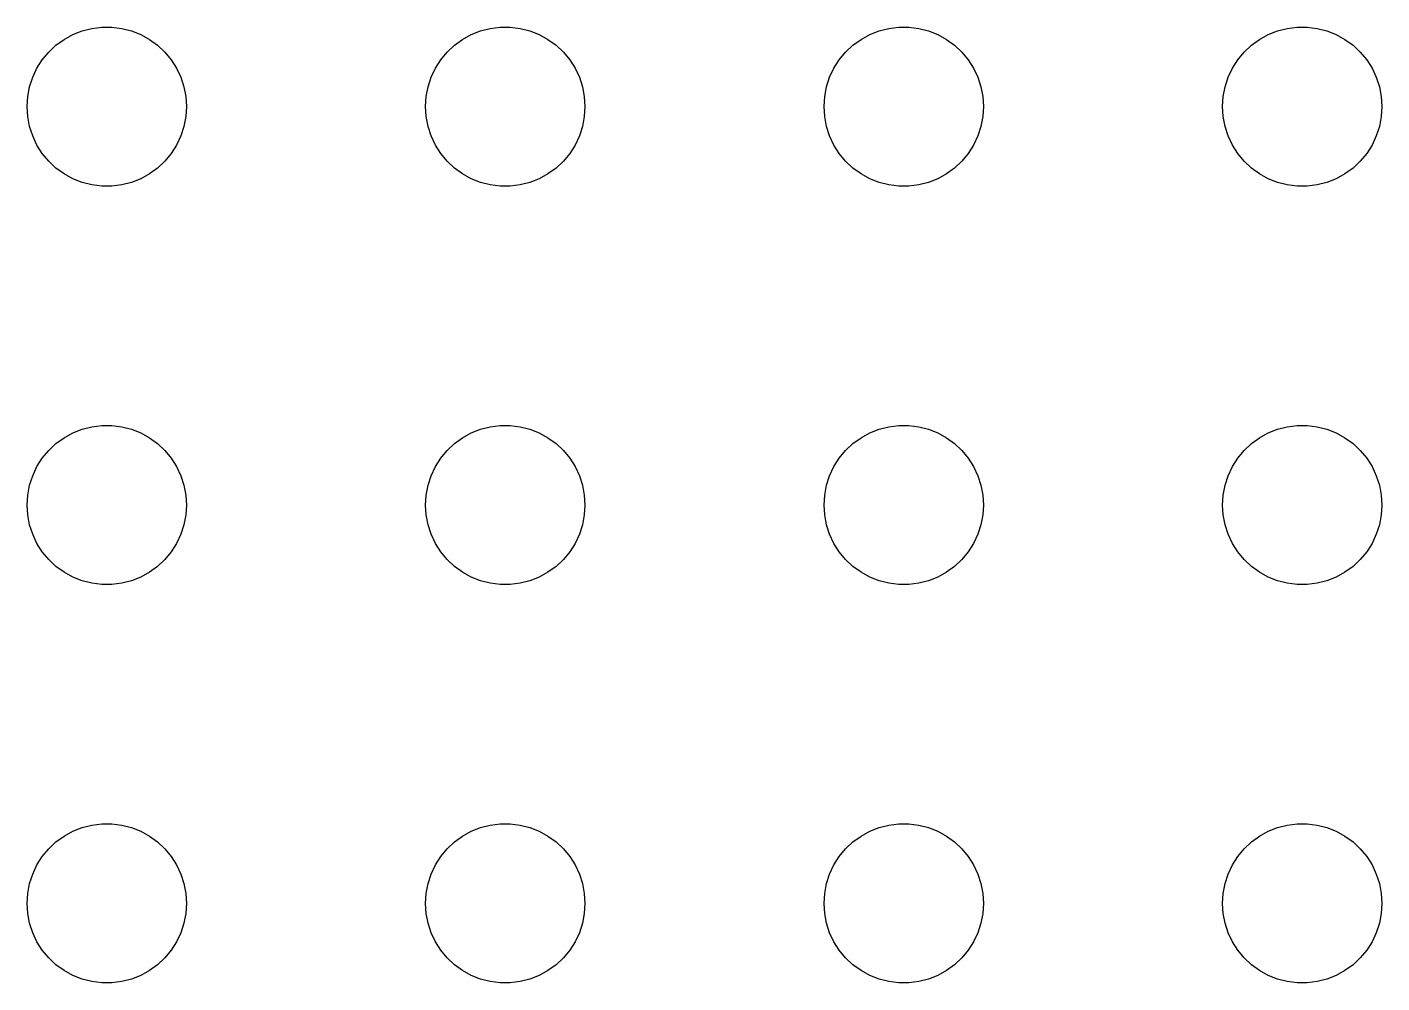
# Model space of a CAD drawing. Header units: metres. Extents: x -134 to 134, y 518 to 1078.
# Drawn here: x -31.5 to -6, y 546 to 564 of the extents above; entities that cross this region are included whole.
import ezdxf

# ---------------------------------------------------------------- set-up
doc = ezdxf.new("R2010")
doc.units = ezdxf.units.M

msp = doc.modelspace()

# ---------------------------------------------------------------- linework, layer by layer
for p, q in [((-30.8037, 563.766), (-30.6387, 563.857)), ((-30.6387, 563.857), (-30.4635, 563.927)), ((-30.4635, 563.927), (-30.2811, 563.973)), ((-30.2811, 563.973), (-30.0942, 563.997)), ((-30.0942, 563.997), (-29.9058, 563.997)), ((-29.9058, 563.997), (-29.7189, 563.973)), ((-29.7189, 563.973), (-29.5365, 563.927)), ((-29.5365, 563.927), (-29.3613, 563.857)), ((-29.3613, 563.857), (-29.1963, 563.766)), ((-23.3037, 563.766), (-23.1387, 563.857)), ((-23.1387, 563.857), (-22.9635, 563.927)), ((-22.9635, 563.927), (-22.7811, 563.973)), ((-22.7811, 563.973), (-22.5942, 563.997)), ((-22.5942, 563.997), (-22.4058, 563.997)), ((-22.4058, 563.997), (-22.2189, 563.973)), ((-22.2189, 563.973), (-22.0365, 563.927)), ((-22.0365, 563.927), (-21.8613, 563.857)), ((-21.8613, 563.857), (-21.6963, 563.766)), ((-15.8037, 563.766), (-15.6387, 563.857)), ((-15.6387, 563.857), (-15.4635, 563.927)), ((-15.4635, 563.927), (-15.2811, 563.973)), ((-15.2811, 563.973), (-15.0942, 563.997)), ((-15.0942, 563.997), (-14.9058, 563.997)), ((-14.9058, 563.997), (-14.7189, 563.973)), ((-14.7189, 563.973), (-14.5365, 563.927)), ((-14.5365, 563.927), (-14.3613, 563.857)), ((-14.3613, 563.857), (-14.1963, 563.766)), ((-8.30373, 563.766), (-8.13866, 563.857)), ((-8.13866, 563.857), (-7.96352, 563.927)), ((-7.96352, 563.927), (-7.78107, 563.973)), ((-7.78107, 563.973), (-7.59418, 563.997)), ((-7.59418, 563.997), (-7.40581, 563.997)), ((-7.40581, 563.997), (-7.21892, 563.973)), ((-7.21892, 563.973), (-7.03647, 563.927)), ((-7.03647, 563.927), (-6.86133, 563.857)), ((-6.86133, 563.857), (-6.69626, 563.766)), ((-31.0934, 563.527), (-30.9561, 563.656)), ((-30.9561, 563.656), (-30.8037, 563.766)), ((-29.1963, 563.766), (-29.0439, 563.656)), ((-29.0439, 563.656), (-28.9065, 563.527)), ((-23.5934, 563.527), (-23.4561, 563.656)), ((-23.4561, 563.656), (-23.3037, 563.766)), ((-21.6963, 563.766), (-21.5439, 563.656)), ((-21.5439, 563.656), (-21.4065, 563.527)), ((-16.0934, 563.527), (-15.9561, 563.656)), ((-15.9561, 563.656), (-15.8037, 563.766)), ((-14.1963, 563.766), (-14.0439, 563.656)), ((-14.0439, 563.656), (-13.9065, 563.527)), ((-8.59344, 563.527), (-8.45613, 563.656)), ((-8.45613, 563.656), (-8.30373, 563.766)), ((-6.69626, 563.766), (-6.54385, 563.656)), ((-6.54385, 563.656), (-6.40654, 563.527)), ((-31.3145, 563.223), (-31.2135, 563.382)), ((-31.2135, 563.382), (-31.0934, 563.527)), ((-28.9065, 563.527), (-28.7865, 563.382)), ((-28.7865, 563.382), (-28.6855, 563.223)), ((-23.8145, 563.223), (-23.7135, 563.382)), ((-23.7135, 563.382), (-23.5934, 563.527)), ((-21.4065, 563.527), (-21.2865, 563.382)), ((-21.2865, 563.382), (-21.1855, 563.223)), ((-16.3145, 563.223), (-16.2135, 563.382)), ((-16.2135, 563.382), (-16.0934, 563.527)), ((-13.9065, 563.527), (-13.7865, 563.382)), ((-13.7865, 563.382), (-13.6855, 563.223)), ((-8.81445, 563.223), (-8.71352, 563.382)), ((-8.71352, 563.382), (-8.59344, 563.527)), ((-6.40654, 563.527), (-6.28647, 563.382)), ((-6.28647, 563.382), (-6.18553, 563.223)), ((-31.4529, 562.873), (-31.3947, 563.052)), ((-31.3947, 563.052), (-31.3145, 563.223)), ((-28.6855, 563.223), (-28.6053, 563.052)), ((-28.6053, 563.052), (-28.5471, 562.873)), ((-23.9529, 562.873), (-23.8947, 563.052)), ((-23.8947, 563.052), (-23.8145, 563.223)), ((-21.1855, 563.223), (-21.1053, 563.052)), ((-21.1053, 563.052), (-21.0471, 562.873)), ((-16.4529, 562.873), (-16.3947, 563.052)), ((-16.3947, 563.052), (-16.3145, 563.223)), ((-13.6855, 563.223), (-13.6053, 563.052)), ((-13.6053, 563.052), (-13.5471, 562.873)), ((-8.95287, 562.873), (-8.89465, 563.052)), ((-8.89465, 563.052), (-8.81445, 563.223)), ((-6.18553, 563.223), (-6.10533, 563.052)), ((-6.10533, 563.052), (-6.04712, 562.873)), ((-31.4882, 562.688), (-31.4529, 562.873)), ((-28.5471, 562.873), (-28.5118, 562.688)), ((-23.9882, 562.688), (-23.9529, 562.873)), ((-21.0471, 562.873), (-21.0118, 562.688)), ((-16.4882, 562.688), (-16.4529, 562.873)), ((-13.5471, 562.873), (-13.5118, 562.688)), ((-8.98816, 562.688), (-8.95287, 562.873)), ((-6.04712, 562.873), (-6.01183, 562.688)), ((-31.5, 562.5), (-31.4882, 562.688)), ((-28.5118, 562.688), (-28.5, 562.5)), ((-24, 562.5), (-23.9882, 562.688)), ((-21.0118, 562.688), (-21, 562.5)), ((-16.5, 562.5), (-16.4882, 562.688)), ((-13.5118, 562.688), (-13.5, 562.5)), ((-9, 562.5), (-8.98816, 562.688)), ((-6.01183, 562.688), (-6, 562.5)), ((-31.4882, 562.312), (-31.5, 562.5)), ((-31.4529, 562.127), (-31.4882, 562.312)), ((-28.5118, 562.312), (-28.5471, 562.127)), ((-28.5, 562.5), (-28.5118, 562.312)), ((-23.9882, 562.312), (-24, 562.5)), ((-23.9529, 562.127), (-23.9882, 562.312)), ((-21.0118, 562.312), (-21.0471, 562.127)), ((-21, 562.5), (-21.0118, 562.312)), ((-16.4882, 562.312), (-16.5, 562.5)), ((-16.4529, 562.127), (-16.4882, 562.312)), ((-13.5118, 562.312), (-13.5471, 562.127)), ((-13.5, 562.5), (-13.5118, 562.312)), ((-8.98816, 562.312), (-9, 562.5)), ((-8.95287, 562.127), (-8.98816, 562.312)), ((-6.01183, 562.312), (-6.04712, 562.127)), ((-6, 562.5), (-6.01183, 562.312)), ((-31.3947, 561.948), (-31.4529, 562.127)), ((-28.5471, 562.127), (-28.6053, 561.948)), ((-23.8947, 561.948), (-23.9529, 562.127)), ((-21.0471, 562.127), (-21.1053, 561.948)), ((-16.3947, 561.948), (-16.4529, 562.127)), ((-13.5471, 562.127), (-13.6053, 561.948)), ((-8.89465, 561.948), (-8.95287, 562.127)), ((-6.04712, 562.127), (-6.10533, 561.948)), ((-31.3145, 561.777), (-31.3947, 561.948)), ((-31.2135, 561.618), (-31.3145, 561.777)), ((-28.6855, 561.777), (-28.7865, 561.618)), ((-28.6053, 561.948), (-28.6855, 561.777)), ((-23.8145, 561.777), (-23.8947, 561.948)), ((-23.7135, 561.618), (-23.8145, 561.777)), ((-21.1855, 561.777), (-21.2865, 561.618)), ((-21.1053, 561.948), (-21.1855, 561.777)), ((-16.3145, 561.777), (-16.3947, 561.948)), ((-16.2135, 561.618), (-16.3145, 561.777)), ((-13.6855, 561.777), (-13.7865, 561.618)), ((-13.6053, 561.948), (-13.6855, 561.777)), ((-8.81445, 561.777), (-8.89465, 561.948)), ((-8.71352, 561.618), (-8.81445, 561.777)), ((-6.18553, 561.777), (-6.28647, 561.618)), ((-6.10533, 561.948), (-6.18553, 561.777)), ((-31.0934, 561.473), (-31.2135, 561.618)), ((-28.7865, 561.618), (-28.9065, 561.473)), ((-23.5934, 561.473), (-23.7135, 561.618)), ((-21.2865, 561.618), (-21.4065, 561.473)), ((-16.0934, 561.473), (-16.2135, 561.618)), ((-13.7865, 561.618), (-13.9065, 561.473)), ((-8.59344, 561.473), (-8.71352, 561.618)), ((-6.28647, 561.618), (-6.40654, 561.473)), ((-30.9561, 561.344), (-31.0934, 561.473)), ((-30.8037, 561.234), (-30.9561, 561.344)), ((-29.0439, 561.344), (-29.1963, 561.234)), ((-28.9065, 561.473), (-29.0439, 561.344)), ((-23.4561, 561.344), (-23.5934, 561.473)), ((-23.3037, 561.234), (-23.4561, 561.344)), ((-21.5439, 561.344), (-21.6963, 561.234)), ((-21.4065, 561.473), (-21.5439, 561.344)), ((-15.9561, 561.344), (-16.0934, 561.473)), ((-15.8037, 561.234), (-15.9561, 561.344)), ((-14.0439, 561.344), (-14.1963, 561.234)), ((-13.9065, 561.473), (-14.0439, 561.344)), ((-8.45613, 561.344), (-8.59344, 561.473)), ((-8.30373, 561.234), (-8.45613, 561.344)), ((-6.54385, 561.344), (-6.69626, 561.234)), ((-6.40654, 561.473), (-6.54385, 561.344)), ((-30.6387, 561.143), (-30.8037, 561.234)), ((-30.4635, 561.073), (-30.6387, 561.143)), ((-30.2811, 561.027), (-30.4635, 561.073)), ((-30.0942, 561.003), (-30.2811, 561.027)), ((-29.9058, 561.003), (-30.0942, 561.003)), ((-29.7189, 561.027), (-29.9058, 561.003)), ((-29.5365, 561.073), (-29.7189, 561.027)), ((-29.3613, 561.143), (-29.5365, 561.073)), ((-29.1963, 561.234), (-29.3613, 561.143)), ((-23.1387, 561.143), (-23.3037, 561.234)), ((-22.9635, 561.073), (-23.1387, 561.143)), ((-22.7811, 561.027), (-22.9635, 561.073)), ((-22.5942, 561.003), (-22.7811, 561.027)), ((-22.4058, 561.003), (-22.5942, 561.003)), ((-22.2189, 561.027), (-22.4058, 561.003)), ((-22.0365, 561.073), (-22.2189, 561.027)), ((-21.8613, 561.143), (-22.0365, 561.073)), ((-21.6963, 561.234), (-21.8613, 561.143)), ((-15.6387, 561.143), (-15.8037, 561.234)), ((-15.4635, 561.073), (-15.6387, 561.143)), ((-15.2811, 561.027), (-15.4635, 561.073)), ((-15.0942, 561.003), (-15.2811, 561.027)), ((-14.9058, 561.003), (-15.0942, 561.003)), ((-14.7189, 561.027), (-14.9058, 561.003)), ((-14.5365, 561.073), (-14.7189, 561.027)), ((-14.3613, 561.143), (-14.5365, 561.073)), ((-14.1963, 561.234), (-14.3613, 561.143)), ((-8.13866, 561.143), (-8.30373, 561.234)), ((-7.96352, 561.073), (-8.13866, 561.143)), ((-7.78107, 561.027), (-7.96352, 561.073)), ((-7.59418, 561.003), (-7.78107, 561.027)), ((-7.40581, 561.003), (-7.59418, 561.003)), ((-7.21892, 561.027), (-7.40581, 561.003)), ((-7.03647, 561.073), (-7.21892, 561.027)), ((-6.86133, 561.143), (-7.03647, 561.073)), ((-6.69626, 561.234), (-6.86133, 561.143)), ((-30.6387, 556.357), (-30.4635, 556.427)), ((-30.4635, 556.427), (-30.2811, 556.473)), ((-30.2811, 556.473), (-30.0942, 556.497)), ((-30.0942, 556.497), (-29.9058, 556.497)), ((-29.9058, 556.497), (-29.7189, 556.473)), ((-29.7189, 556.473), (-29.5365, 556.427)), ((-29.5365, 556.427), (-29.3613, 556.357)), ((-23.1387, 556.357), (-22.9635, 556.427)), ((-22.9635, 556.427), (-22.7811, 556.473)), ((-22.7811, 556.473), (-22.5942, 556.497)), ((-22.5942, 556.497), (-22.4058, 556.497)), ((-22.4058, 556.497), (-22.2189, 556.473)), ((-22.2189, 556.473), (-22.0365, 556.427)), ((-22.0365, 556.427), (-21.8613, 556.357)), ((-15.6387, 556.357), (-15.4635, 556.427)), ((-15.4635, 556.427), (-15.2811, 556.473)), ((-15.2811, 556.473), (-15.0942, 556.497)), ((-15.0942, 556.497), (-14.9058, 556.497)), ((-14.9058, 556.497), (-14.7189, 556.473)), ((-14.7189, 556.473), (-14.5365, 556.427)), ((-14.5365, 556.427), (-14.3613, 556.357)), ((-8.13866, 556.357), (-7.96352, 556.427)), ((-7.96352, 556.427), (-7.78107, 556.473)), ((-7.78107, 556.473), (-7.59418, 556.497)), ((-7.59418, 556.497), (-7.40581, 556.497)), ((-7.40581, 556.497), (-7.21892, 556.473)), ((-7.21892, 556.473), (-7.03647, 556.427)), ((-7.03647, 556.427), (-6.86133, 556.357)), ((-31.0934, 556.027), (-30.9561, 556.156)), ((-30.9561, 556.156), (-30.8037, 556.266)), ((-30.8037, 556.266), (-30.6387, 556.357)), ((-29.3613, 556.357), (-29.1963, 556.266)), ((-29.1963, 556.266), (-29.0439, 556.156)), ((-29.0439, 556.156), (-28.9065, 556.027)), ((-23.5934, 556.027), (-23.4561, 556.156)), ((-23.4561, 556.156), (-23.3037, 556.266)), ((-23.3037, 556.266), (-23.1387, 556.357)), ((-21.8613, 556.357), (-21.6963, 556.266)), ((-21.6963, 556.266), (-21.5439, 556.156)), ((-21.5439, 556.156), (-21.4065, 556.027)), ((-16.0934, 556.027), (-15.9561, 556.156)), ((-15.9561, 556.156), (-15.8037, 556.266)), ((-15.8037, 556.266), (-15.6387, 556.357)), ((-14.3613, 556.357), (-14.1963, 556.266)), ((-14.1963, 556.266), (-14.0439, 556.156)), ((-14.0439, 556.156), (-13.9065, 556.027)), ((-8.59344, 556.027), (-8.45613, 556.156)), ((-8.45613, 556.156), (-8.30373, 556.266)), ((-8.30373, 556.266), (-8.13866, 556.357)), ((-6.86133, 556.357), (-6.69626, 556.266)), ((-6.69626, 556.266), (-6.54385, 556.156)), ((-6.54385, 556.156), (-6.40654, 556.027)), ((-31.2135, 555.882), (-31.0934, 556.027)), ((-28.9065, 556.027), (-28.7865, 555.882)), ((-23.7135, 555.882), (-23.5934, 556.027)), ((-21.4065, 556.027), (-21.2865, 555.882)), ((-16.2135, 555.882), (-16.0934, 556.027)), ((-13.9065, 556.027), (-13.7865, 555.882)), ((-8.71352, 555.882), (-8.59344, 556.027)), ((-6.40654, 556.027), (-6.28647, 555.882)), ((-31.3947, 555.552), (-31.3145, 555.723)), ((-31.3145, 555.723), (-31.2135, 555.882)), ((-28.7865, 555.882), (-28.6855, 555.723)), ((-28.6855, 555.723), (-28.6053, 555.552)), ((-23.8947, 555.552), (-23.8145, 555.723)), ((-23.8145, 555.723), (-23.7135, 555.882)), ((-21.2865, 555.882), (-21.1855, 555.723)), ((-21.1855, 555.723), (-21.1053, 555.552)), ((-16.3947, 555.552), (-16.3145, 555.723)), ((-16.3145, 555.723), (-16.2135, 555.882)), ((-13.7865, 555.882), (-13.6855, 555.723)), ((-13.6855, 555.723), (-13.6053, 555.552)), ((-8.89465, 555.552), (-8.81445, 555.723)), ((-8.81445, 555.723), (-8.71352, 555.882)), ((-6.28647, 555.882), (-6.18553, 555.723)), ((-6.18553, 555.723), (-6.10533, 555.552)), ((-31.4529, 555.373), (-31.3947, 555.552)), ((-28.6053, 555.552), (-28.5471, 555.373)), ((-23.9529, 555.373), (-23.8947, 555.552)), ((-21.1053, 555.552), (-21.0471, 555.373)), ((-16.4529, 555.373), (-16.3947, 555.552)), ((-13.6053, 555.552), (-13.5471, 555.373)), ((-8.95287, 555.373), (-8.89465, 555.552)), ((-6.10533, 555.552), (-6.04712, 555.373)), ((-31.5, 555), (-31.4882, 555.188)), ((-31.4882, 555.188), (-31.4529, 555.373)), ((-28.5471, 555.373), (-28.5118, 555.188)), ((-28.5118, 555.188), (-28.5, 555)), ((-24, 555), (-23.9882, 555.188)), ((-23.9882, 555.188), (-23.9529, 555.373)), ((-21.0471, 555.373), (-21.0118, 555.188)), ((-21.0118, 555.188), (-21, 555)), ((-16.5, 555), (-16.4882, 555.188)), ((-16.4882, 555.188), (-16.4529, 555.373)), ((-13.5471, 555.373), (-13.5118, 555.188)), ((-13.5118, 555.188), (-13.5, 555)), ((-9, 555), (-8.98816, 555.188)), ((-8.98816, 555.188), (-8.95287, 555.373)), ((-6.04712, 555.373), (-6.01183, 555.188)), ((-6.01183, 555.188), (-6, 555)), ((-31.4882, 554.812), (-31.5, 555)), ((-28.5, 555), (-28.5118, 554.812)), ((-23.9882, 554.812), (-24, 555)), ((-21, 555), (-21.0118, 554.812)), ((-16.4882, 554.812), (-16.5, 555)), ((-13.5, 555), (-13.5118, 554.812)), ((-8.98816, 554.812), (-9, 555)), ((-6, 555), (-6.01183, 554.812)), ((-31.4529, 554.627), (-31.4882, 554.812)), ((-31.3947, 554.448), (-31.4529, 554.627)), ((-28.5471, 554.627), (-28.6053, 554.448)), ((-28.5118, 554.812), (-28.5471, 554.627)), ((-23.9529, 554.627), (-23.9882, 554.812)), ((-23.8947, 554.448), (-23.9529, 554.627)), ((-21.0471, 554.627), (-21.1053, 554.448)), ((-21.0118, 554.812), (-21.0471, 554.627)), ((-16.4529, 554.627), (-16.4882, 554.812)), ((-16.3947, 554.448), (-16.4529, 554.627)), ((-13.5471, 554.627), (-13.6053, 554.448)), ((-13.5118, 554.812), (-13.5471, 554.627)), ((-8.95287, 554.627), (-8.98816, 554.812)), ((-8.89465, 554.448), (-8.95287, 554.627)), ((-6.04712, 554.627), (-6.10533, 554.448)), ((-6.01183, 554.812), (-6.04712, 554.627)), ((-31.3145, 554.277), (-31.3947, 554.448)), ((-28.6053, 554.448), (-28.6855, 554.277)), ((-23.8145, 554.277), (-23.8947, 554.448)), ((-21.1053, 554.448), (-21.1855, 554.277)), ((-16.3145, 554.277), (-16.3947, 554.448)), ((-13.6053, 554.448), (-13.6855, 554.277)), ((-8.81445, 554.277), (-8.89465, 554.448)), ((-6.10533, 554.448), (-6.18553, 554.277)), ((-31.2135, 554.118), (-31.3145, 554.277)), ((-31.0934, 553.973), (-31.2135, 554.118)), ((-28.7865, 554.118), (-28.9065, 553.973)), ((-28.6855, 554.277), (-28.7865, 554.118)), ((-23.7135, 554.118), (-23.8145, 554.277)), ((-23.5934, 553.973), (-23.7135, 554.118)), ((-21.2865, 554.118), (-21.4065, 553.973)), ((-21.1855, 554.277), (-21.2865, 554.118)), ((-16.2135, 554.118), (-16.3145, 554.277)), ((-16.0934, 553.973), (-16.2135, 554.118)), ((-13.7865, 554.118), (-13.9065, 553.973)), ((-13.6855, 554.277), (-13.7865, 554.118)), ((-8.71352, 554.118), (-8.81445, 554.277)), ((-8.59344, 553.973), (-8.71352, 554.118)), ((-6.28647, 554.118), (-6.40654, 553.973)), ((-6.18553, 554.277), (-6.28647, 554.118)), ((-30.9561, 553.844), (-31.0934, 553.973)), ((-28.9065, 553.973), (-29.0439, 553.844)), ((-23.4561, 553.844), (-23.5934, 553.973)), ((-21.4065, 553.973), (-21.5439, 553.844)), ((-15.9561, 553.844), (-16.0934, 553.973)), ((-13.9065, 553.973), (-14.0439, 553.844)), ((-8.45613, 553.844), (-8.59344, 553.973)), ((-6.40654, 553.973), (-6.54385, 553.844)), ((-30.8037, 553.734), (-30.9561, 553.844)), ((-30.6387, 553.643), (-30.8037, 553.734)), ((-30.4635, 553.573), (-30.6387, 553.643)), ((-29.3613, 553.643), (-29.5365, 553.573)), ((-29.1963, 553.734), (-29.3613, 553.643)), ((-29.0439, 553.844), (-29.1963, 553.734)), ((-23.3037, 553.734), (-23.4561, 553.844)), ((-23.1387, 553.643), (-23.3037, 553.734)), ((-22.9635, 553.573), (-23.1387, 553.643)), ((-21.8613, 553.643), (-22.0365, 553.573)), ((-21.6963, 553.734), (-21.8613, 553.643)), ((-21.5439, 553.844), (-21.6963, 553.734)), ((-15.8037, 553.734), (-15.9561, 553.844)), ((-15.6387, 553.643), (-15.8037, 553.734)), ((-15.4635, 553.573), (-15.6387, 553.643)), ((-14.3613, 553.643), (-14.5365, 553.573)), ((-14.1963, 553.734), (-14.3613, 553.643)), ((-14.0439, 553.844), (-14.1963, 553.734)), ((-8.30373, 553.734), (-8.45613, 553.844)), ((-8.13866, 553.643), (-8.30373, 553.734)), ((-7.96352, 553.573), (-8.13866, 553.643)), ((-6.86133, 553.643), (-7.03647, 553.573)), ((-6.69626, 553.734), (-6.86133, 553.643)), ((-6.54385, 553.844), (-6.69626, 553.734)), ((-30.2811, 553.527), (-30.4635, 553.573)), ((-30.0942, 553.503), (-30.2811, 553.527)), ((-29.9058, 553.503), (-30.0942, 553.503)), ((-29.7189, 553.527), (-29.9058, 553.503)), ((-29.5365, 553.573), (-29.7189, 553.527)), ((-22.7811, 553.527), (-22.9635, 553.573)), ((-22.5942, 553.503), (-22.7811, 553.527)), ((-22.4058, 553.503), (-22.5942, 553.503)), ((-22.2189, 553.527), (-22.4058, 553.503)), ((-22.0365, 553.573), (-22.2189, 553.527)), ((-15.2811, 553.527), (-15.4635, 553.573)), ((-15.0942, 553.503), (-15.2811, 553.527)), ((-14.9058, 553.503), (-15.0942, 553.503)), ((-14.7189, 553.527), (-14.9058, 553.503)), ((-14.5365, 553.573), (-14.7189, 553.527)), ((-7.78107, 553.527), (-7.96352, 553.573)), ((-7.59418, 553.503), (-7.78107, 553.527)), ((-7.40581, 553.503), (-7.59418, 553.503)), ((-7.21892, 553.527), (-7.40581, 553.503)), ((-7.03647, 553.573), (-7.21892, 553.527)), ((-30.9561, 548.656), (-30.8037, 548.766)), ((-30.8037, 548.766), (-30.6387, 548.857)), ((-30.6387, 548.857), (-30.4635, 548.927)), ((-30.4635, 548.927), (-30.2811, 548.973)), ((-30.2811, 548.973), (-30.0942, 548.997)), ((-30.0942, 548.997), (-29.9058, 548.997)), ((-29.9058, 548.997), (-29.7189, 548.973)), ((-29.7189, 548.973), (-29.5365, 548.927)), ((-29.5365, 548.927), (-29.3613, 548.857)), ((-29.3613, 548.857), (-29.1963, 548.766)), ((-29.1963, 548.766), (-29.0439, 548.656)), ((-23.4561, 548.656), (-23.3037, 548.766)), ((-23.3037, 548.766), (-23.1387, 548.857)), ((-23.1387, 548.857), (-22.9635, 548.927)), ((-22.9635, 548.927), (-22.7811, 548.973)), ((-22.7811, 548.973), (-22.5942, 548.997)), ((-22.5942, 548.997), (-22.4058, 548.997)), ((-22.4058, 548.997), (-22.2189, 548.973)), ((-22.2189, 548.973), (-22.0365, 548.927)), ((-22.0365, 548.927), (-21.8613, 548.857)), ((-21.8613, 548.857), (-21.6963, 548.766)), ((-21.6963, 548.766), (-21.5439, 548.656)), ((-15.9561, 548.656), (-15.8037, 548.766)), ((-15.8037, 548.766), (-15.6387, 548.857)), ((-15.6387, 548.857), (-15.4635, 548.927)), ((-15.4635, 548.927), (-15.2811, 548.973)), ((-15.2811, 548.973), (-15.0942, 548.997)), ((-15.0942, 548.997), (-14.9058, 548.997)), ((-14.9058, 548.997), (-14.7189, 548.973)), ((-14.7189, 548.973), (-14.5365, 548.927)), ((-14.5365, 548.927), (-14.3613, 548.857)), ((-14.3613, 548.857), (-14.1963, 548.766)), ((-14.1963, 548.766), (-14.0439, 548.656)), ((-8.45613, 548.656), (-8.30373, 548.766)), ((-8.30373, 548.766), (-8.13866, 548.857)), ((-8.13866, 548.857), (-7.96352, 548.927)), ((-7.96352, 548.927), (-7.78107, 548.973)), ((-7.78107, 548.973), (-7.59418, 548.997)), ((-7.59418, 548.997), (-7.40581, 548.997)), ((-7.40581, 548.997), (-7.21892, 548.973)), ((-7.21892, 548.973), (-7.03647, 548.927)), ((-7.03647, 548.927), (-6.86133, 548.857)), ((-6.86133, 548.857), (-6.69626, 548.766)), ((-6.69626, 548.766), (-6.54385, 548.656)), ((-31.2135, 548.382), (-31.0934, 548.527)), ((-31.0934, 548.527), (-30.9561, 548.656)), ((-29.0439, 548.656), (-28.9065, 548.527)), ((-28.9065, 548.527), (-28.7865, 548.382)), ((-23.7135, 548.382), (-23.5934, 548.527)), ((-23.5934, 548.527), (-23.4561, 548.656)), ((-21.5439, 548.656), (-21.4065, 548.527)), ((-21.4065, 548.527), (-21.2865, 548.382)), ((-16.2135, 548.382), (-16.0934, 548.527)), ((-16.0934, 548.527), (-15.9561, 548.656)), ((-14.0439, 548.656), (-13.9065, 548.527)), ((-13.9065, 548.527), (-13.7865, 548.382)), ((-8.71352, 548.382), (-8.59344, 548.527)), ((-8.59344, 548.527), (-8.45613, 548.656)), ((-6.54385, 548.656), (-6.40654, 548.527)), ((-6.40654, 548.527), (-6.28647, 548.382)), ((-31.3145, 548.223), (-31.2135, 548.382)), ((-28.7865, 548.382), (-28.6855, 548.223)), ((-23.8145, 548.223), (-23.7135, 548.382)), ((-21.2865, 548.382), (-21.1855, 548.223)), ((-16.3145, 548.223), (-16.2135, 548.382)), ((-13.7865, 548.382), (-13.6855, 548.223)), ((-8.81445, 548.223), (-8.71352, 548.382)), ((-6.28647, 548.382), (-6.18553, 548.223)), ((-31.4529, 547.873), (-31.3947, 548.052)), ((-31.3947, 548.052), (-31.3145, 548.223)), ((-28.6855, 548.223), (-28.6053, 548.052)), ((-28.6053, 548.052), (-28.5471, 547.873)), ((-23.9529, 547.873), (-23.8947, 548.052)), ((-23.8947, 548.052), (-23.8145, 548.223)), ((-21.1855, 548.223), (-21.1053, 548.052)), ((-21.1053, 548.052), (-21.0471, 547.873)), ((-16.4529, 547.873), (-16.3947, 548.052)), ((-16.3947, 548.052), (-16.3145, 548.223)), ((-13.6855, 548.223), (-13.6053, 548.052)), ((-13.6053, 548.052), (-13.5471, 547.873)), ((-8.95287, 547.873), (-8.89465, 548.052)), ((-8.89465, 548.052), (-8.81445, 548.223)), ((-6.18553, 548.223), (-6.10533, 548.052)), ((-6.10533, 548.052), (-6.04712, 547.873)), ((-31.4882, 547.688), (-31.4529, 547.873)), ((-28.5471, 547.873), (-28.5118, 547.688)), ((-23.9882, 547.688), (-23.9529, 547.873)), ((-21.0471, 547.873), (-21.0118, 547.688)), ((-16.4882, 547.688), (-16.4529, 547.873)), ((-13.5471, 547.873), (-13.5118, 547.688)), ((-8.98816, 547.688), (-8.95287, 547.873)), ((-6.04712, 547.873), (-6.01183, 547.688)), ((-31.5, 547.5), (-31.4882, 547.688)), ((-31.4882, 547.312), (-31.5, 547.5)), ((-28.5118, 547.688), (-28.5, 547.5)), ((-28.5, 547.5), (-28.5118, 547.312)), ((-24, 547.5), (-23.9882, 547.688)), ((-23.9882, 547.312), (-24, 547.5)), ((-21.0118, 547.688), (-21, 547.5)), ((-21, 547.5), (-21.0118, 547.312)), ((-16.5, 547.5), (-16.4882, 547.688)), ((-16.4882, 547.312), (-16.5, 547.5)), ((-13.5118, 547.688), (-13.5, 547.5)), ((-13.5, 547.5), (-13.5118, 547.312)), ((-9, 547.5), (-8.98816, 547.688)), ((-8.98816, 547.312), (-9, 547.5)), ((-6.01183, 547.688), (-6, 547.5)), ((-6, 547.5), (-6.01183, 547.312)), ((-31.4529, 547.127), (-31.4882, 547.312)), ((-28.5118, 547.312), (-28.5471, 547.127)), ((-23.9529, 547.127), (-23.9882, 547.312)), ((-21.0118, 547.312), (-21.0471, 547.127)), ((-16.4529, 547.127), (-16.4882, 547.312)), ((-13.5118, 547.312), (-13.5471, 547.127)), ((-8.95287, 547.127), (-8.98816, 547.312)), ((-6.01183, 547.312), (-6.04712, 547.127)), ((-31.3947, 546.948), (-31.4529, 547.127)), ((-28.5471, 547.127), (-28.6053, 546.948)), ((-23.8947, 546.948), (-23.9529, 547.127)), ((-21.0471, 547.127), (-21.1053, 546.948)), ((-16.3947, 546.948), (-16.4529, 547.127)), ((-13.5471, 547.127), (-13.6053, 546.948)), ((-8.89465, 546.948), (-8.95287, 547.127)), ((-6.04712, 547.127), (-6.10533, 546.948)), ((-31.3145, 546.777), (-31.3947, 546.948)), ((-31.2135, 546.618), (-31.3145, 546.777)), ((-28.6855, 546.777), (-28.7865, 546.618)), ((-28.6053, 546.948), (-28.6855, 546.777)), ((-23.8145, 546.777), (-23.8947, 546.948)), ((-23.7135, 546.618), (-23.8145, 546.777)), ((-21.1855, 546.777), (-21.2865, 546.618)), ((-21.1053, 546.948), (-21.1855, 546.777)), ((-16.3145, 546.777), (-16.3947, 546.948)), ((-16.2135, 546.618), (-16.3145, 546.777)), ((-13.6855, 546.777), (-13.7865, 546.618)), ((-13.6053, 546.948), (-13.6855, 546.777)), ((-8.81445, 546.777), (-8.89465, 546.948)), ((-8.71352, 546.618), (-8.81445, 546.777)), ((-6.18553, 546.777), (-6.28647, 546.618)), ((-6.10533, 546.948), (-6.18553, 546.777)), ((-31.0934, 546.473), (-31.2135, 546.618)), ((-30.9561, 546.344), (-31.0934, 546.473)), ((-28.9065, 546.473), (-29.0439, 546.344)), ((-28.7865, 546.618), (-28.9065, 546.473)), ((-23.5934, 546.473), (-23.7135, 546.618)), ((-23.4561, 546.344), (-23.5934, 546.473)), ((-21.4065, 546.473), (-21.5439, 546.344)), ((-21.2865, 546.618), (-21.4065, 546.473)), ((-16.0934, 546.473), (-16.2135, 546.618)), ((-15.9561, 546.344), (-16.0934, 546.473)), ((-13.9065, 546.473), (-14.0439, 546.344)), ((-13.7865, 546.618), (-13.9065, 546.473)), ((-8.59344, 546.473), (-8.71352, 546.618)), ((-8.45613, 546.344), (-8.59344, 546.473)), ((-6.40654, 546.473), (-6.54385, 546.344)), ((-6.28647, 546.618), (-6.40654, 546.473)), ((-30.8037, 546.234), (-30.9561, 546.344)), ((-30.6387, 546.143), (-30.8037, 546.234)), ((-29.1963, 546.234), (-29.3613, 546.143)), ((-29.0439, 546.344), (-29.1963, 546.234)), ((-23.3037, 546.234), (-23.4561, 546.344)), ((-23.1387, 546.143), (-23.3037, 546.234)), ((-21.6963, 546.234), (-21.8613, 546.143)), ((-21.5439, 546.344), (-21.6963, 546.234)), ((-15.8037, 546.234), (-15.9561, 546.344)), ((-15.6387, 546.143), (-15.8037, 546.234)), ((-14.1963, 546.234), (-14.3613, 546.143)), ((-14.0439, 546.344), (-14.1963, 546.234)), ((-8.30373, 546.234), (-8.45613, 546.344)), ((-8.13866, 546.143), (-8.30373, 546.234)), ((-6.69626, 546.234), (-6.86133, 546.143)), ((-6.54385, 546.344), (-6.69626, 546.234)), ((-30.4635, 546.073), (-30.6387, 546.143)), ((-30.2811, 546.027), (-30.4635, 546.073)), ((-30.0942, 546.003), (-30.2811, 546.027)), ((-29.9058, 546.003), (-30.0942, 546.003)), ((-29.7189, 546.027), (-29.9058, 546.003)), ((-29.5365, 546.073), (-29.7189, 546.027)), ((-29.3613, 546.143), (-29.5365, 546.073)), ((-22.9635, 546.073), (-23.1387, 546.143)), ((-22.7811, 546.027), (-22.9635, 546.073)), ((-22.5942, 546.003), (-22.7811, 546.027)), ((-22.4058, 546.003), (-22.5942, 546.003)), ((-22.2189, 546.027), (-22.4058, 546.003)), ((-22.0365, 546.073), (-22.2189, 546.027)), ((-21.8613, 546.143), (-22.0365, 546.073)), ((-15.4635, 546.073), (-15.6387, 546.143)), ((-15.2811, 546.027), (-15.4635, 546.073)), ((-15.0942, 546.003), (-15.2811, 546.027)), ((-14.9058, 546.003), (-15.0942, 546.003)), ((-14.7189, 546.027), (-14.9058, 546.003)), ((-14.5365, 546.073), (-14.7189, 546.027)), ((-14.3613, 546.143), (-14.5365, 546.073)), ((-7.96352, 546.073), (-8.13866, 546.143)), ((-7.78107, 546.027), (-7.96352, 546.073)), ((-7.59418, 546.003), (-7.78107, 546.027)), ((-7.40581, 546.003), (-7.59418, 546.003)), ((-7.21892, 546.027), (-7.40581, 546.003)), ((-7.03647, 546.073), (-7.21892, 546.027)), ((-6.86133, 546.143), (-7.03647, 546.073))]:
    msp.add_line(p, q)

doc.saveas('drawing.dxf')
